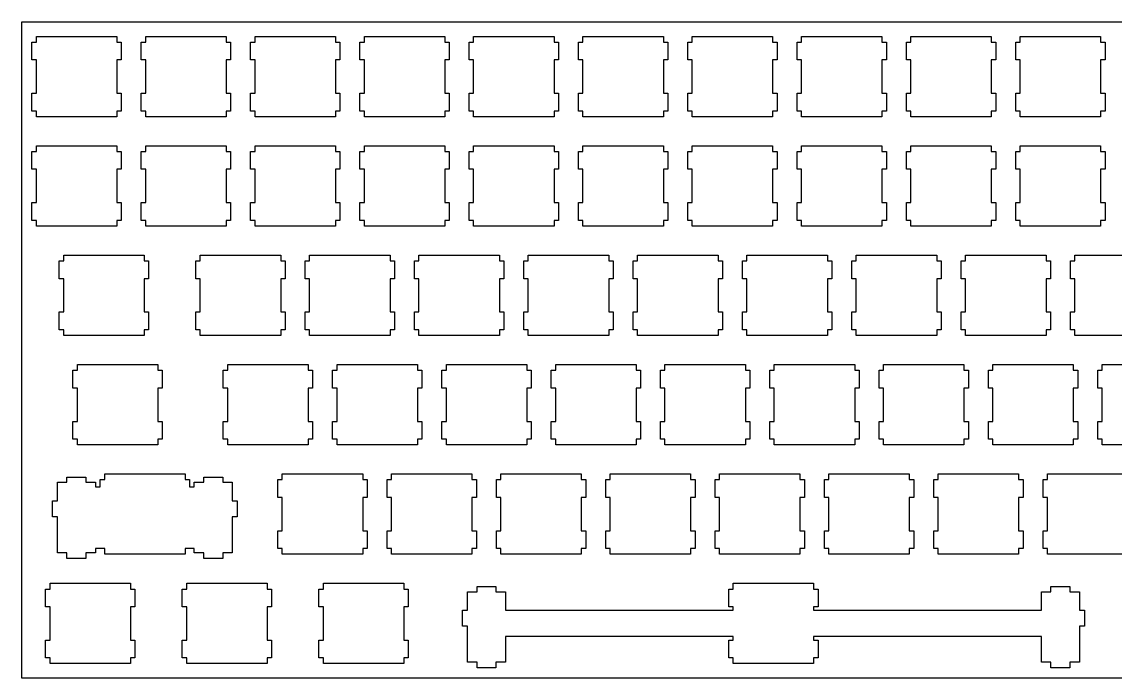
# Model space of a CAD drawing. Extents: x -658 to 1358, y -381 to 599.
# Drawn here: x 517 to 707.5, y 217.2 to 331.5 of the extents above; entities that cross this region are included whole.
import ezdxf

# ---------------------------------------------------------------- set-up
doc = ezdxf.new("R2010")
doc.units = 0
doc.header["$MEASUREMENT"] = 0

msp = doc.modelspace()

# ---------------------------------------------------------------- linework, layer by layer
at = {"color": 0}
for p, q in [((517.05, 331.46), (864.71, 331.46)), ((517.05, 217.16), (517.05, 331.46)), ((518.77, 324.83), (518.77, 327.93)), ((518.77, 327.93), (519.57, 327.93)), ((519.57, 327.93), (519.57, 328.93)), ((519.57, 328.93), (533.57, 328.93)), ((533.57, 328.93), (533.57, 327.93)), ((533.57, 327.93), (534.37, 327.93)), ((534.37, 327.93), (534.37, 324.83)), ((537.82, 324.83), (537.82, 327.93)), ((537.82, 327.93), (538.62, 327.93)), ((538.62, 327.93), (538.62, 328.93)), ((538.62, 328.93), (552.62, 328.93)), ((552.62, 328.93), (552.62, 327.93)), ((552.62, 327.93), (553.42, 327.93)), ((553.42, 327.93), (553.42, 324.83)), ((556.87, 324.83), (556.87, 327.93)), ((556.87, 327.93), (557.67, 327.93)), ((557.67, 327.93), (557.67, 328.93)), ((557.67, 328.93), (571.67, 328.93)), ((571.67, 328.93), (571.67, 327.93)), ((571.67, 327.93), (572.47, 327.93)), ((572.47, 327.93), (572.47, 324.83)), ((575.92, 324.83), (575.92, 327.93)), ((575.92, 327.93), (576.72, 327.93)), ((576.72, 327.93), (576.72, 328.93)), ((576.72, 328.93), (590.72, 328.93)), ((590.72, 328.93), (590.72, 327.93)), ((590.72, 327.93), (591.52, 327.93)), ((591.52, 327.93), (591.52, 324.83)), ((594.97, 324.83), (594.97, 327.93)), ((594.97, 327.93), (595.77, 327.93)), ((595.77, 327.93), (595.77, 328.93)), ((595.77, 328.93), (609.77, 328.93)), ((609.77, 328.93), (609.77, 327.93)), ((609.77, 327.93), (610.57, 327.93)), ((610.57, 327.93), (610.57, 324.83)), ((614.02, 324.83), (614.02, 327.93)), ((614.02, 327.93), (614.82, 327.93)), ((614.82, 327.93), (614.82, 328.93)), ((614.82, 328.93), (628.82, 328.93)), ((628.82, 328.93), (628.82, 327.93)), ((628.82, 327.93), (629.62, 327.93)), ((629.62, 327.93), (629.62, 324.83)), ((633.07, 324.83), (633.07, 327.93)), ((633.07, 327.93), (633.87, 327.93)), ((633.87, 327.93), (633.87, 328.93)), ((633.87, 328.93), (647.87, 328.93)), ((647.87, 328.93), (647.87, 327.93)), ((647.87, 327.93), (648.67, 327.93)), ((648.67, 327.93), (648.67, 324.83)), ((652.12, 324.83), (652.12, 327.93)), ((652.12, 327.93), (652.92, 327.93)), ((652.92, 327.93), (652.92, 328.93)), ((652.92, 328.93), (666.92, 328.93)), ((666.92, 328.93), (666.92, 327.93)), ((666.92, 327.93), (667.72, 327.93)), ((667.72, 327.93), (667.72, 324.83)), ((671.17, 324.83), (671.17, 327.93)), ((671.17, 327.93), (671.97, 327.93)), ((671.97, 327.93), (671.97, 328.93)), ((671.97, 328.93), (685.97, 328.93)), ((685.97, 328.93), (685.97, 327.93)), ((685.97, 327.93), (686.77, 327.93)), ((686.77, 327.93), (686.77, 324.83)), ((690.22, 324.83), (690.22, 327.93)), ((690.22, 327.93), (691.02, 327.93)), ((691.02, 327.93), (691.02, 328.93)), ((691.02, 328.93), (705.02, 328.93)), ((705.02, 328.93), (705.02, 327.93)), ((705.02, 327.93), (705.82, 327.93)), ((705.82, 327.93), (705.82, 324.83)), ((519.57, 324.83), (518.77, 324.83)), ((519.57, 319.03), (519.57, 324.83)), ((534.37, 324.83), (533.57, 324.83)), ((533.57, 324.83), (533.57, 319.03)), ((538.62, 324.83), (537.82, 324.83)), ((538.62, 319.03), (538.62, 324.83)), ((553.42, 324.83), (552.62, 324.83)), ((552.62, 324.83), (552.62, 319.03)), ((557.67, 324.83), (556.87, 324.83)), ((557.67, 319.03), (557.67, 324.83)), ((572.47, 324.83), (571.67, 324.83)), ((571.67, 324.83), (571.67, 319.03)), ((576.72, 324.83), (575.92, 324.83)), ((576.72, 319.03), (576.72, 324.83)), ((591.52, 324.83), (590.72, 324.83)), ((590.72, 324.83), (590.72, 319.03)), ((595.77, 324.83), (594.97, 324.83)), ((595.77, 319.03), (595.77, 324.83)), ((610.57, 324.83), (609.77, 324.83)), ((609.77, 324.83), (609.77, 319.03)), ((614.82, 324.83), (614.02, 324.83)), ((614.82, 319.03), (614.82, 324.83)), ((629.62, 324.83), (628.82, 324.83)), ((628.82, 324.83), (628.82, 319.03)), ((633.87, 324.83), (633.07, 324.83)), ((633.87, 319.03), (633.87, 324.83)), ((648.67, 324.83), (647.87, 324.83)), ((647.87, 324.83), (647.87, 319.03)), ((652.92, 324.83), (652.12, 324.83)), ((652.92, 319.03), (652.92, 324.83)), ((667.72, 324.83), (666.92, 324.83)), ((666.92, 324.83), (666.92, 319.03)), ((671.97, 324.83), (671.17, 324.83)), ((671.97, 319.03), (671.97, 324.83)), ((686.77, 324.83), (685.97, 324.83)), ((685.97, 324.83), (685.97, 319.03)), ((691.02, 324.83), (690.22, 324.83)), ((691.02, 319.03), (691.02, 324.83)), ((705.82, 324.83), (705.02, 324.83)), ((705.02, 324.83), (705.02, 319.03)), ((518.77, 315.93), (518.77, 319.03)), ((518.77, 319.03), (519.57, 319.03)), ((533.57, 319.03), (534.37, 319.03)), ((534.37, 319.03), (534.37, 315.93)), ((537.82, 315.93), (537.82, 319.03)), ((537.82, 319.03), (538.62, 319.03)), ((552.62, 319.03), (553.42, 319.03)), ((553.42, 319.03), (553.42, 315.93)), ((556.87, 315.93), (556.87, 319.03)), ((556.87, 319.03), (557.67, 319.03)), ((571.67, 319.03), (572.47, 319.03)), ((572.47, 319.03), (572.47, 315.93)), ((575.92, 315.93), (575.92, 319.03)), ((575.92, 319.03), (576.72, 319.03)), ((590.72, 319.03), (591.52, 319.03)), ((591.52, 319.03), (591.52, 315.93)), ((594.97, 315.93), (594.97, 319.03)), ((594.97, 319.03), (595.77, 319.03)), ((609.77, 319.03), (610.57, 319.03)), ((610.57, 319.03), (610.57, 315.93)), ((614.02, 315.93), (614.02, 319.03)), ((614.02, 319.03), (614.82, 319.03)), ((628.82, 319.03), (629.62, 319.03)), ((629.62, 319.03), (629.62, 315.93)), ((633.07, 315.93), (633.07, 319.03)), ((633.07, 319.03), (633.87, 319.03)), ((647.87, 319.03), (648.67, 319.03)), ((648.67, 319.03), (648.67, 315.93)), ((652.12, 315.93), (652.12, 319.03)), ((652.12, 319.03), (652.92, 319.03)), ((666.92, 319.03), (667.72, 319.03)), ((667.72, 319.03), (667.72, 315.93)), ((671.17, 315.93), (671.17, 319.03)), ((671.17, 319.03), (671.97, 319.03)), ((685.97, 319.03), (686.77, 319.03)), ((686.77, 319.03), (686.77, 315.93)), ((690.22, 315.93), (690.22, 319.03)), ((690.22, 319.03), (691.02, 319.03)), ((705.02, 319.03), (705.82, 319.03)), ((705.82, 319.03), (705.82, 315.93)), ((519.57, 315.93), (518.77, 315.93)), ((519.57, 314.93), (519.57, 315.93)), ((533.57, 314.93), (519.57, 314.93)), ((533.57, 315.93), (533.57, 314.93)), ((534.37, 315.93), (533.57, 315.93)), ((538.62, 315.93), (537.82, 315.93)), ((538.62, 314.93), (538.62, 315.93)), ((552.62, 314.93), (538.62, 314.93)), ((552.62, 315.93), (552.62, 314.93)), ((553.42, 315.93), (552.62, 315.93)), ((557.67, 315.93), (556.87, 315.93)), ((557.67, 314.93), (557.67, 315.93)), ((571.67, 314.93), (557.67, 314.93)), ((571.67, 315.93), (571.67, 314.93)), ((572.47, 315.93), (571.67, 315.93)), ((576.72, 315.93), (575.92, 315.93)), ((576.72, 314.93), (576.72, 315.93)), ((590.72, 314.93), (576.72, 314.93)), ((590.72, 315.93), (590.72, 314.93)), ((591.52, 315.93), (590.72, 315.93)), ((595.77, 315.93), (594.97, 315.93)), ((595.77, 314.93), (595.77, 315.93)), ((609.77, 314.93), (595.77, 314.93)), ((609.77, 315.93), (609.77, 314.93)), ((610.57, 315.93), (609.77, 315.93)), ((614.82, 315.93), (614.02, 315.93)), ((614.82, 314.93), (614.82, 315.93)), ((628.82, 314.93), (614.82, 314.93)), ((628.82, 315.93), (628.82, 314.93)), ((629.62, 315.93), (628.82, 315.93)), ((633.87, 315.93), (633.07, 315.93)), ((633.87, 314.93), (633.87, 315.93)), ((647.87, 314.93), (633.87, 314.93)), ((647.87, 315.93), (647.87, 314.93)), ((648.67, 315.93), (647.87, 315.93)), ((652.92, 315.93), (652.12, 315.93)), ((652.92, 314.93), (652.92, 315.93)), ((666.92, 314.93), (652.92, 314.93)), ((666.92, 315.93), (666.92, 314.93)), ((667.72, 315.93), (666.92, 315.93)), ((671.97, 315.93), (671.17, 315.93)), ((671.97, 314.93), (671.97, 315.93)), ((685.97, 314.93), (671.97, 314.93)), ((685.97, 315.93), (685.97, 314.93)), ((686.77, 315.93), (685.97, 315.93)), ((691.02, 315.93), (690.22, 315.93)), ((691.02, 314.93), (691.02, 315.93)), ((705.02, 314.93), (691.02, 314.93)), ((705.02, 315.93), (705.02, 314.93)), ((705.82, 315.93), (705.02, 315.93)), ((518.77, 305.78), (518.77, 308.88)), ((518.77, 308.88), (519.57, 308.88)), ((519.57, 308.88), (519.57, 309.88)), ((519.57, 309.88), (533.57, 309.88)), ((533.57, 309.88), (533.57, 308.88)), ((533.57, 308.88), (534.37, 308.88)), ((534.37, 308.88), (534.37, 305.78)), ((537.82, 305.78), (537.82, 308.88)), ((537.82, 308.88), (538.62, 308.88)), ((538.62, 308.88), (538.62, 309.88)), ((538.62, 309.88), (552.62, 309.88)), ((552.62, 309.88), (552.62, 308.88)), ((552.62, 308.88), (553.42, 308.88)), ((553.42, 308.88), (553.42, 305.78)), ((556.87, 305.78), (556.87, 308.88)), ((556.87, 308.88), (557.67, 308.88)), ((557.67, 308.88), (557.67, 309.88)), ((557.67, 309.88), (571.67, 309.88)), ((571.67, 309.88), (571.67, 308.88)), ((571.67, 308.88), (572.47, 308.88)), ((572.47, 308.88), (572.47, 305.78)), ((575.92, 305.78), (575.92, 308.88)), ((575.92, 308.88), (576.72, 308.88)), ((576.72, 308.88), (576.72, 309.88)), ((576.72, 309.88), (590.72, 309.88)), ((590.72, 309.88), (590.72, 308.88)), ((590.72, 308.88), (591.52, 308.88)), ((591.52, 308.88), (591.52, 305.78)), ((594.97, 305.78), (594.97, 308.88)), ((594.97, 308.88), (595.77, 308.88)), ((595.77, 308.88), (595.77, 309.88)), ((595.77, 309.88), (609.77, 309.88)), ((609.77, 309.88), (609.77, 308.88)), ((609.77, 308.88), (610.57, 308.88)), ((610.57, 308.88), (610.57, 305.78)), ((614.02, 305.78), (614.02, 308.88)), ((614.02, 308.88), (614.82, 308.88)), ((614.82, 308.88), (614.82, 309.88)), ((614.82, 309.88), (628.82, 309.88)), ((628.82, 309.88), (628.82, 308.88)), ((628.82, 308.88), (629.62, 308.88)), ((629.62, 308.88), (629.62, 305.78)), ((633.07, 305.78), (633.07, 308.88)), ((633.07, 308.88), (633.87, 308.88)), ((633.87, 308.88), (633.87, 309.88)), ((633.87, 309.88), (647.87, 309.88)), ((647.87, 309.88), (647.87, 308.88)), ((647.87, 308.88), (648.67, 308.88)), ((648.67, 308.88), (648.67, 305.78)), ((652.12, 305.78), (652.12, 308.88)), ((652.12, 308.88), (652.92, 308.88)), ((652.92, 308.88), (652.92, 309.88)), ((652.92, 309.88), (666.92, 309.88)), ((666.92, 309.88), (666.92, 308.88)), ((666.92, 308.88), (667.72, 308.88)), ((667.72, 308.88), (667.72, 305.78)), ((671.17, 305.78), (671.17, 308.88)), ((671.17, 308.88), (671.97, 308.88)), ((671.97, 308.88), (671.97, 309.88)), ((671.97, 309.88), (685.97, 309.88)), ((685.97, 309.88), (685.97, 308.88)), ((685.97, 308.88), (686.77, 308.88)), ((686.77, 308.88), (686.77, 305.78)), ((690.22, 305.78), (690.22, 308.88)), ((690.22, 308.88), (691.02, 308.88)), ((691.02, 308.88), (691.02, 309.88)), ((691.02, 309.88), (705.02, 309.88)), ((705.02, 309.88), (705.02, 308.88)), ((705.02, 308.88), (705.82, 308.88)), ((705.82, 308.88), (705.82, 305.78)), ((519.57, 305.78), (518.77, 305.78)), ((519.57, 299.98), (519.57, 305.78)), ((534.37, 305.78), (533.57, 305.78)), ((533.57, 305.78), (533.57, 299.98)), ((538.62, 305.78), (537.82, 305.78)), ((538.62, 299.98), (538.62, 305.78)), ((553.42, 305.78), (552.62, 305.78)), ((552.62, 305.78), (552.62, 299.98)), ((557.67, 305.78), (556.87, 305.78)), ((557.67, 299.98), (557.67, 305.78)), ((572.47, 305.78), (571.67, 305.78)), ((571.67, 305.78), (571.67, 299.98)), ((576.72, 305.78), (575.92, 305.78)), ((576.72, 299.98), (576.72, 305.78)), ((591.52, 305.78), (590.72, 305.78)), ((590.72, 305.78), (590.72, 299.98)), ((595.77, 305.78), (594.97, 305.78)), ((595.77, 299.98), (595.77, 305.78)), ((610.57, 305.78), (609.77, 305.78)), ((609.77, 305.78), (609.77, 299.98)), ((614.82, 305.78), (614.02, 305.78)), ((614.82, 299.98), (614.82, 305.78)), ((629.62, 305.78), (628.82, 305.78)), ((628.82, 305.78), (628.82, 299.98)), ((633.87, 305.78), (633.07, 305.78)), ((633.87, 299.98), (633.87, 305.78)), ((648.67, 305.78), (647.87, 305.78)), ((647.87, 305.78), (647.87, 299.98)), ((652.92, 305.78), (652.12, 305.78)), ((652.92, 299.98), (652.92, 305.78)), ((667.72, 305.78), (666.92, 305.78)), ((666.92, 305.78), (666.92, 299.98)), ((671.97, 305.78), (671.17, 305.78)), ((671.97, 299.98), (671.97, 305.78)), ((686.77, 305.78), (685.97, 305.78)), ((685.97, 305.78), (685.97, 299.98)), ((691.02, 305.78), (690.22, 305.78)), ((691.02, 299.98), (691.02, 305.78)), ((705.82, 305.78), (705.02, 305.78)), ((705.02, 305.78), (705.02, 299.98)), ((518.77, 296.88), (518.77, 299.98)), ((518.77, 299.98), (519.57, 299.98)), ((533.57, 299.98), (534.37, 299.98)), ((534.37, 299.98), (534.37, 296.88)), ((537.82, 296.88), (537.82, 299.98)), ((537.82, 299.98), (538.62, 299.98)), ((552.62, 299.98), (553.42, 299.98)), ((553.42, 299.98), (553.42, 296.88)), ((556.87, 296.88), (556.87, 299.98)), ((556.87, 299.98), (557.67, 299.98)), ((571.67, 299.98), (572.47, 299.98)), ((572.47, 299.98), (572.47, 296.88)), ((575.92, 296.88), (575.92, 299.98)), ((575.92, 299.98), (576.72, 299.98)), ((590.72, 299.98), (591.52, 299.98)), ((591.52, 299.98), (591.52, 296.88)), ((594.97, 296.88), (594.97, 299.98)), ((594.97, 299.98), (595.77, 299.98)), ((609.77, 299.98), (610.57, 299.98)), ((610.57, 299.98), (610.57, 296.88)), ((614.02, 296.88), (614.02, 299.98)), ((614.02, 299.98), (614.82, 299.98)), ((628.82, 299.98), (629.62, 299.98)), ((629.62, 299.98), (629.62, 296.88)), ((633.07, 296.88), (633.07, 299.98)), ((633.07, 299.98), (633.87, 299.98)), ((647.87, 299.98), (648.67, 299.98)), ((648.67, 299.98), (648.67, 296.88)), ((652.12, 296.88), (652.12, 299.98)), ((652.12, 299.98), (652.92, 299.98)), ((666.92, 299.98), (667.72, 299.98)), ((667.72, 299.98), (667.72, 296.88)), ((671.17, 296.88), (671.17, 299.98)), ((671.17, 299.98), (671.97, 299.98)), ((685.97, 299.98), (686.77, 299.98)), ((686.77, 299.98), (686.77, 296.88)), ((690.22, 296.88), (690.22, 299.98)), ((690.22, 299.98), (691.02, 299.98)), ((705.02, 299.98), (705.82, 299.98)), ((705.82, 299.98), (705.82, 296.88)), ((519.57, 296.88), (518.77, 296.88)), ((519.57, 295.88), (519.57, 296.88)), ((533.57, 295.88), (519.57, 295.88)), ((533.57, 296.88), (533.57, 295.88)), ((534.37, 296.88), (533.57, 296.88)), ((538.62, 296.88), (537.82, 296.88)), ((538.62, 295.88), (538.62, 296.88)), ((552.62, 295.88), (538.62, 295.88)), ((552.62, 296.88), (552.62, 295.88)), ((553.42, 296.88), (552.62, 296.88)), ((557.67, 296.88), (556.87, 296.88)), ((557.67, 295.88), (557.67, 296.88)), ((571.67, 295.88), (557.67, 295.88)), ((571.67, 296.88), (571.67, 295.88)), ((572.47, 296.88), (571.67, 296.88)), ((576.72, 296.88), (575.92, 296.88)), ((576.72, 295.88), (576.72, 296.88)), ((590.72, 295.88), (576.72, 295.88)), ((590.72, 296.88), (590.72, 295.88)), ((591.52, 296.88), (590.72, 296.88)), ((595.77, 296.88), (594.97, 296.88)), ((595.77, 295.88), (595.77, 296.88)), ((609.77, 295.88), (595.77, 295.88)), ((609.77, 296.88), (609.77, 295.88)), ((610.57, 296.88), (609.77, 296.88)), ((614.82, 296.88), (614.02, 296.88)), ((614.82, 295.88), (614.82, 296.88)), ((628.82, 295.88), (614.82, 295.88)), ((628.82, 296.88), (628.82, 295.88)), ((629.62, 296.88), (628.82, 296.88)), ((633.87, 296.88), (633.07, 296.88)), ((633.87, 295.88), (633.87, 296.88)), ((647.87, 295.88), (633.87, 295.88)), ((647.87, 296.88), (647.87, 295.88)), ((648.67, 296.88), (647.87, 296.88)), ((652.92, 296.88), (652.12, 296.88)), ((652.92, 295.88), (652.92, 296.88)), ((666.92, 295.88), (652.92, 295.88)), ((666.92, 296.88), (666.92, 295.88)), ((667.72, 296.88), (666.92, 296.88)), ((671.97, 296.88), (671.17, 296.88)), ((671.97, 295.88), (671.97, 296.88)), ((685.97, 295.88), (671.97, 295.88)), ((685.97, 296.88), (685.97, 295.88)), ((686.77, 296.88), (685.97, 296.88)), ((691.02, 296.88), (690.22, 296.88)), ((691.02, 295.88), (691.02, 296.88)), ((705.02, 295.88), (691.02, 295.88)), ((705.02, 296.88), (705.02, 295.88)), ((705.82, 296.88), (705.02, 296.88)), ((523.53, 286.73), (523.53, 289.83)), ((523.53, 289.83), (524.33, 289.83)), ((524.33, 289.83), (524.33, 290.83)), ((524.33, 290.83), (538.33, 290.83)), ((538.33, 290.83), (538.33, 289.83)), ((538.33, 289.83), (539.13, 289.83)), ((539.13, 289.83), (539.13, 286.73)), ((547.35, 286.73), (547.35, 289.83)), ((547.35, 289.83), (548.14, 289.83)), ((548.14, 289.83), (548.14, 290.83)), ((548.14, 290.83), (562.15, 290.83)), ((562.15, 290.83), (562.15, 289.83)), ((562.15, 289.83), (562.95, 289.83)), ((562.95, 289.83), (562.95, 286.73)), ((566.4, 286.73), (566.4, 289.83)), ((566.4, 289.83), (567.19, 289.83)), ((567.19, 289.83), (567.19, 290.83)), ((567.19, 290.83), (581.2, 290.83)), ((581.2, 290.83), (581.2, 289.83)), ((581.2, 289.83), (582, 289.83)), ((582, 289.83), (582, 286.73)), ((585.45, 286.73), (585.45, 289.83)), ((585.45, 289.83), (586.24, 289.83)), ((586.24, 289.83), (586.24, 290.83)), ((586.24, 290.83), (600.25, 290.83)), ((600.25, 290.83), (600.25, 289.83)), ((600.25, 289.83), (601.05, 289.83)), ((601.05, 289.83), (601.05, 286.73)), ((604.5, 286.73), (604.5, 289.83)), ((604.5, 289.83), (605.29, 289.83)), ((605.29, 289.83), (605.29, 290.83)), ((605.29, 290.83), (619.3, 290.83)), ((619.3, 290.83), (619.3, 289.83)), ((619.3, 289.83), (620.09, 289.83)), ((620.09, 289.83), (620.09, 286.73)), ((623.55, 286.73), (623.55, 289.83)), ((623.55, 289.83), (624.34, 289.83)), ((624.34, 289.83), (624.34, 290.83)), ((624.34, 290.83), (638.35, 290.83)), ((638.35, 290.83), (638.35, 289.83)), ((638.35, 289.83), (639.14, 289.83)), ((639.14, 289.83), (639.14, 286.73)), ((642.6, 286.73), (642.6, 289.83)), ((642.6, 289.83), (643.39, 289.83)), ((643.39, 289.83), (643.39, 290.83)), ((643.39, 290.83), (657.4, 290.83)), ((657.4, 290.83), (657.4, 289.83)), ((657.4, 289.83), (658.19, 289.83)), ((658.19, 289.83), (658.19, 286.73)), ((661.65, 286.73), (661.65, 289.83)), ((661.65, 289.83), (662.44, 289.83)), ((662.44, 289.83), (662.44, 290.83)), ((662.44, 290.83), (676.45, 290.83)), ((676.45, 290.83), (676.45, 289.83)), ((676.45, 289.83), (677.24, 289.83)), ((677.24, 289.83), (677.24, 286.73)), ((680.7, 286.73), (680.7, 289.83)), ((680.7, 289.83), (681.49, 289.83)), ((681.49, 289.83), (681.49, 290.83)), ((681.49, 290.83), (695.5, 290.83)), ((695.5, 290.83), (695.5, 289.83)), ((695.5, 289.83), (696.29, 289.83)), ((696.29, 289.83), (696.29, 286.73)), ((699.75, 286.73), (699.75, 289.83)), ((699.75, 289.83), (700.54, 289.83)), ((700.54, 289.83), (700.54, 290.83)), ((700.54, 290.83), (714.55, 290.83)), ((524.33, 286.73), (523.53, 286.73)), ((524.33, 280.93), (524.33, 286.73)), ((539.13, 286.73), (538.33, 286.73)), ((538.33, 286.73), (538.33, 280.93)), ((548.14, 286.73), (547.35, 286.73)), ((548.14, 280.93), (548.14, 286.73)), ((562.95, 286.73), (562.15, 286.73)), ((562.15, 286.73), (562.15, 280.93)), ((567.19, 286.73), (566.4, 286.73)), ((567.19, 280.93), (567.19, 286.73)), ((582, 286.73), (581.2, 286.73)), ((581.2, 286.73), (581.2, 280.93)), ((586.24, 286.73), (585.45, 286.73)), ((586.24, 280.93), (586.24, 286.73)), ((601.05, 286.73), (600.25, 286.73)), ((600.25, 286.73), (600.25, 280.93)), ((605.29, 286.73), (604.5, 286.73)), ((605.29, 280.93), (605.29, 286.73)), ((620.09, 286.73), (619.3, 286.73)), ((619.3, 286.73), (619.3, 280.93)), ((624.34, 286.73), (623.55, 286.73)), ((624.34, 280.93), (624.34, 286.73)), ((639.14, 286.73), (638.35, 286.73)), ((638.35, 286.73), (638.35, 280.93)), ((643.39, 286.73), (642.6, 286.73)), ((643.39, 280.93), (643.39, 286.73)), ((658.19, 286.73), (657.4, 286.73)), ((657.4, 286.73), (657.4, 280.93)), ((662.44, 286.73), (661.65, 286.73)), ((662.44, 280.93), (662.44, 286.73)), ((677.24, 286.73), (676.45, 286.73)), ((676.45, 286.73), (676.45, 280.93)), ((681.49, 286.73), (680.7, 286.73)), ((681.49, 280.93), (681.49, 286.73)), ((696.29, 286.73), (695.5, 286.73)), ((695.5, 286.73), (695.5, 280.93)), ((700.54, 286.73), (699.75, 286.73)), ((700.54, 280.93), (700.54, 286.73)), ((523.53, 277.83), (523.53, 280.93)), ((523.53, 280.93), (524.33, 280.93)), ((538.33, 280.93), (539.13, 280.93)), ((539.13, 280.93), (539.13, 277.83)), ((547.35, 277.83), (547.35, 280.93)), ((547.35, 280.93), (548.14, 280.93)), ((562.15, 280.93), (562.95, 280.93)), ((562.95, 280.93), (562.95, 277.83)), ((566.4, 277.83), (566.4, 280.93)), ((566.4, 280.93), (567.19, 280.93)), ((581.2, 280.93), (582, 280.93)), ((582, 280.93), (582, 277.83)), ((585.45, 277.83), (585.45, 280.93)), ((585.45, 280.93), (586.24, 280.93)), ((600.25, 280.93), (601.05, 280.93)), ((601.05, 280.93), (601.05, 277.83)), ((604.5, 277.83), (604.5, 280.93)), ((604.5, 280.93), (605.29, 280.93)), ((619.3, 280.93), (620.09, 280.93)), ((620.09, 280.93), (620.09, 277.83)), ((623.55, 277.83), (623.55, 280.93)), ((623.55, 280.93), (624.34, 280.93)), ((638.35, 280.93), (639.14, 280.93)), ((639.14, 280.93), (639.14, 277.83)), ((642.6, 277.83), (642.6, 280.93)), ((642.6, 280.93), (643.39, 280.93)), ((657.4, 280.93), (658.19, 280.93)), ((658.19, 280.93), (658.19, 277.83)), ((661.65, 277.83), (661.65, 280.93)), ((661.65, 280.93), (662.44, 280.93)), ((676.45, 280.93), (677.24, 280.93)), ((677.24, 280.93), (677.24, 277.83)), ((680.7, 277.83), (680.7, 280.93)), ((680.7, 280.93), (681.49, 280.93)), ((695.5, 280.93), (696.29, 280.93)), ((696.29, 280.93), (696.29, 277.83)), ((699.75, 277.83), (699.75, 280.93)), ((699.75, 280.93), (700.54, 280.93)), ((524.33, 277.83), (523.53, 277.83)), ((524.33, 276.83), (524.33, 277.83)), ((538.33, 276.83), (524.33, 276.83)), ((538.33, 277.83), (538.33, 276.83)), ((539.13, 277.83), (538.33, 277.83)), ((548.14, 277.83), (547.35, 277.83)), ((548.14, 276.83), (548.14, 277.83)), ((562.15, 276.83), (548.14, 276.83)), ((562.15, 277.83), (562.15, 276.83)), ((562.95, 277.83), (562.15, 277.83)), ((567.19, 277.83), (566.4, 277.83)), ((567.19, 276.83), (567.19, 277.83)), ((581.2, 276.83), (567.19, 276.83)), ((581.2, 277.83), (581.2, 276.83)), ((582, 277.83), (581.2, 277.83)), ((586.24, 277.83), (585.45, 277.83)), ((586.24, 276.83), (586.24, 277.83)), ((600.25, 276.83), (586.24, 276.83)), ((600.25, 277.83), (600.25, 276.83)), ((601.05, 277.83), (600.25, 277.83)), ((605.29, 277.83), (604.5, 277.83)), ((605.29, 276.83), (605.29, 277.83)), ((619.3, 276.83), (605.29, 276.83)), ((619.3, 277.83), (619.3, 276.83)), ((620.09, 277.83), (619.3, 277.83)), ((624.34, 277.83), (623.55, 277.83)), ((624.34, 276.83), (624.34, 277.83)), ((638.35, 276.83), (624.34, 276.83)), ((638.35, 277.83), (638.35, 276.83)), ((639.14, 277.83), (638.35, 277.83)), ((643.39, 277.83), (642.6, 277.83)), ((643.39, 276.83), (643.39, 277.83)), ((657.4, 276.83), (643.39, 276.83)), ((657.4, 277.83), (657.4, 276.83)), ((658.19, 277.83), (657.4, 277.83)), ((662.44, 277.83), (661.65, 277.83)), ((662.44, 276.83), (662.44, 277.83)), ((676.45, 276.83), (662.44, 276.83)), ((676.45, 277.83), (676.45, 276.83)), ((677.24, 277.83), (676.45, 277.83)), ((681.49, 277.83), (680.7, 277.83)), ((681.49, 276.83), (681.49, 277.83)), ((695.5, 276.83), (681.49, 276.83)), ((695.5, 277.83), (695.5, 276.83)), ((696.29, 277.83), (695.5, 277.83)), ((700.54, 277.83), (699.75, 277.83)), ((700.54, 276.83), (700.54, 277.83)), ((714.55, 276.83), (700.54, 276.83)), ((525.91, 267.68), (525.91, 270.78)), ((525.91, 270.78), (526.72, 270.78)), ((526.72, 270.78), (526.72, 271.78)), ((526.72, 271.78), (540.71, 271.78)), ((540.71, 271.78), (540.71, 270.78)), ((540.71, 270.78), (541.51, 270.78)), ((541.51, 270.78), (541.51, 267.68)), ((552.11, 267.68), (552.11, 270.78)), ((552.11, 270.78), (552.91, 270.78)), ((552.91, 270.78), (552.91, 271.78)), ((552.91, 271.78), (566.91, 271.78)), ((566.91, 271.78), (566.91, 270.78)), ((566.91, 270.78), (567.71, 270.78)), ((567.71, 270.78), (567.71, 267.68)), ((571.16, 267.68), (571.16, 270.78)), ((571.16, 270.78), (571.96, 270.78)), ((571.96, 270.78), (571.96, 271.78)), ((571.96, 271.78), (585.96, 271.78)), ((585.96, 271.78), (585.96, 270.78)), ((585.96, 270.78), (586.76, 270.78)), ((586.76, 270.78), (586.76, 267.68)), ((590.21, 267.68), (590.21, 270.78)), ((590.21, 270.78), (591.01, 270.78)), ((591.01, 270.78), (591.01, 271.78)), ((591.01, 271.78), (605.01, 271.78)), ((605.01, 271.78), (605.01, 270.78)), ((605.01, 270.78), (605.81, 270.78)), ((605.81, 270.78), (605.81, 267.68)), ((609.26, 267.68), (609.26, 270.78)), ((609.26, 270.78), (610.06, 270.78)), ((610.06, 270.78), (610.06, 271.78)), ((610.06, 271.78), (624.06, 271.78)), ((624.06, 271.78), (624.06, 270.78)), ((624.06, 270.78), (624.86, 270.78)), ((624.86, 270.78), (624.86, 267.68)), ((628.31, 267.68), (628.31, 270.78)), ((628.31, 270.78), (629.11, 270.78)), ((629.11, 270.78), (629.11, 271.78)), ((629.11, 271.78), (643.11, 271.78)), ((643.11, 271.78), (643.11, 270.78)), ((643.11, 270.78), (643.91, 270.78)), ((643.91, 270.78), (643.91, 267.68)), ((647.36, 267.68), (647.36, 270.78)), ((647.36, 270.78), (648.16, 270.78)), ((648.16, 270.78), (648.16, 271.78)), ((648.16, 271.78), (662.16, 271.78)), ((662.16, 271.78), (662.16, 270.78)), ((662.16, 270.78), (662.96, 270.78)), ((662.96, 270.78), (662.96, 267.68)), ((666.41, 267.68), (666.41, 270.78)), ((666.41, 270.78), (667.21, 270.78)), ((667.21, 270.78), (667.21, 271.78)), ((667.21, 271.78), (681.21, 271.78)), ((681.21, 271.78), (681.21, 270.78)), ((681.21, 270.78), (682.01, 270.78)), ((682.01, 270.78), (682.01, 267.68)), ((685.46, 267.68), (685.46, 270.78)), ((685.46, 270.78), (686.26, 270.78)), ((686.26, 270.78), (686.26, 271.78)), ((686.26, 271.78), (700.26, 271.78)), ((700.26, 271.78), (700.26, 270.78)), ((700.26, 270.78), (701.06, 270.78)), ((701.06, 270.78), (701.06, 267.68)), ((704.51, 267.68), (704.51, 270.78)), ((704.51, 270.78), (705.31, 270.78)), ((705.31, 270.78), (705.31, 271.78)), ((705.31, 271.78), (719.31, 271.78)), ((526.72, 267.68), (525.91, 267.68)), ((526.72, 261.88), (526.72, 267.68)), ((541.51, 267.68), (540.71, 267.68)), ((540.71, 267.68), (540.71, 261.88)), ((552.91, 267.68), (552.11, 267.68)), ((552.91, 261.88), (552.91, 267.68)), ((567.71, 267.68), (566.91, 267.68)), ((566.91, 267.68), (566.91, 261.88)), ((571.96, 267.68), (571.16, 267.68)), ((571.96, 261.88), (571.96, 267.68)), ((586.76, 267.68), (585.96, 267.68)), ((585.96, 267.68), (585.96, 261.88)), ((591.01, 267.68), (590.21, 267.68)), ((591.01, 261.88), (591.01, 267.68)), ((605.81, 267.68), (605.01, 267.68)), ((605.01, 267.68), (605.01, 261.88)), ((610.06, 267.68), (609.26, 267.68)), ((610.06, 261.88), (610.06, 267.68)), ((624.86, 267.68), (624.06, 267.68)), ((624.06, 267.68), (624.06, 261.88)), ((629.11, 267.68), (628.31, 267.68)), ((629.11, 261.88), (629.11, 267.68)), ((643.91, 267.68), (643.11, 267.68)), ((643.11, 267.68), (643.11, 261.88)), ((648.16, 267.68), (647.36, 267.68)), ((648.16, 261.88), (648.16, 267.68)), ((662.96, 267.68), (662.16, 267.68)), ((662.16, 267.68), (662.16, 261.88)), ((667.21, 267.68), (666.41, 267.68)), ((667.21, 261.88), (667.21, 267.68)), ((682.01, 267.68), (681.21, 267.68)), ((681.21, 267.68), (681.21, 261.88)), ((686.26, 267.68), (685.46, 267.68)), ((686.26, 261.88), (686.26, 267.68)), ((701.06, 267.68), (700.26, 267.68)), ((700.26, 267.68), (700.26, 261.88)), ((705.31, 267.68), (704.51, 267.68)), ((705.31, 261.88), (705.31, 267.68)), ((525.91, 258.78), (525.91, 261.88)), ((525.91, 261.88), (526.72, 261.88)), ((540.71, 261.88), (541.51, 261.88)), ((541.51, 261.88), (541.51, 258.78)), ((552.11, 258.78), (552.11, 261.88)), ((552.11, 261.88), (552.91, 261.88)), ((566.91, 261.88), (567.71, 261.88)), ((567.71, 261.88), (567.71, 258.78)), ((571.16, 258.78), (571.16, 261.88)), ((571.16, 261.88), (571.96, 261.88)), ((585.96, 261.88), (586.76, 261.88)), ((586.76, 261.88), (586.76, 258.78)), ((590.21, 258.78), (590.21, 261.88)), ((590.21, 261.88), (591.01, 261.88)), ((605.01, 261.88), (605.81, 261.88)), ((605.81, 261.88), (605.81, 258.78)), ((609.26, 258.78), (609.26, 261.88)), ((609.26, 261.88), (610.06, 261.88)), ((624.06, 261.88), (624.86, 261.88)), ((624.86, 261.88), (624.86, 258.78)), ((628.31, 258.78), (628.31, 261.88)), ((628.31, 261.88), (629.11, 261.88)), ((643.11, 261.88), (643.91, 261.88)), ((643.91, 261.88), (643.91, 258.78)), ((647.36, 258.78), (647.36, 261.88)), ((647.36, 261.88), (648.16, 261.88)), ((662.16, 261.88), (662.96, 261.88)), ((662.96, 261.88), (662.96, 258.78)), ((666.41, 258.78), (666.41, 261.88)), ((666.41, 261.88), (667.21, 261.88)), ((681.21, 261.88), (682.01, 261.88)), ((682.01, 261.88), (682.01, 258.78)), ((685.46, 258.78), (685.46, 261.88)), ((685.46, 261.88), (686.26, 261.88)), ((700.26, 261.88), (701.06, 261.88)), ((701.06, 261.88), (701.06, 258.78)), ((704.51, 258.78), (704.51, 261.88)), ((704.51, 261.88), (705.31, 261.88)), ((526.72, 258.78), (525.91, 258.78)), ((526.72, 257.78), (526.72, 258.78)), ((540.71, 257.78), (526.72, 257.78)), ((540.71, 258.78), (540.71, 257.78)), ((541.51, 258.78), (540.71, 258.78)), ((552.91, 258.78), (552.11, 258.78)), ((552.91, 257.78), (552.91, 258.78)), ((566.91, 257.78), (552.91, 257.78)), ((566.91, 258.78), (566.91, 257.78)), ((567.71, 258.78), (566.91, 258.78)), ((571.96, 258.78), (571.16, 258.78)), ((571.96, 257.78), (571.96, 258.78)), ((585.96, 257.78), (571.96, 257.78)), ((585.96, 258.78), (585.96, 257.78)), ((586.76, 258.78), (585.96, 258.78)), ((591.01, 258.78), (590.21, 258.78)), ((591.01, 257.78), (591.01, 258.78)), ((605.01, 257.78), (591.01, 257.78)), ((605.01, 258.78), (605.01, 257.78)), ((605.81, 258.78), (605.01, 258.78)), ((610.06, 258.78), (609.26, 258.78)), ((610.06, 257.78), (610.06, 258.78)), ((624.06, 257.78), (610.06, 257.78)), ((624.06, 258.78), (624.06, 257.78)), ((624.86, 258.78), (624.06, 258.78)), ((629.11, 258.78), (628.31, 258.78)), ((629.11, 257.78), (629.11, 258.78)), ((643.11, 257.78), (629.11, 257.78)), ((643.11, 258.78), (643.11, 257.78)), ((643.91, 258.78), (643.11, 258.78)), ((648.16, 258.78), (647.36, 258.78)), ((648.16, 257.78), (648.16, 258.78)), ((662.16, 257.78), (648.16, 257.78)), ((662.16, 258.78), (662.16, 257.78)), ((662.96, 258.78), (662.16, 258.78)), ((667.21, 258.78), (666.41, 258.78)), ((667.21, 257.78), (667.21, 258.78)), ((681.21, 257.78), (667.21, 257.78)), ((681.21, 258.78), (681.21, 257.78)), ((682.01, 258.78), (681.21, 258.78)), ((686.26, 258.78), (685.46, 258.78)), ((686.26, 257.78), (686.26, 258.78)), ((700.26, 257.78), (686.26, 257.78)), ((700.26, 258.78), (700.26, 257.78)), ((701.06, 258.78), (700.26, 258.78)), ((705.31, 258.78), (704.51, 258.78)), ((705.31, 257.78), (705.31, 258.78)), ((719.31, 257.78), (705.31, 257.78)), ((524.88, 251.26), (524.88, 252.18)), ((524.88, 252.18), (528.18, 252.18)), ((528.18, 252.18), (528.18, 251.26)), ((530.68, 250.46), (530.68, 251.73)), ((530.68, 251.73), (531.48, 251.73)), ((531.48, 251.73), (531.48, 252.73)), ((531.48, 252.73), (545.48, 252.73)), ((545.48, 252.73), (545.48, 251.73)), ((545.48, 251.73), (546.28, 251.73)), ((546.28, 251.73), (546.28, 250.46)), ((548.78, 251.26), (548.78, 252.18)), ((548.78, 252.18), (552.08, 252.18)), ((552.08, 252.18), (552.08, 251.26)), ((561.63, 248.63), (561.63, 251.73)), ((561.63, 251.73), (562.43, 251.73)), ((562.43, 251.73), (562.43, 252.73)), ((562.43, 252.73), (576.43, 252.73)), ((576.43, 252.73), (576.43, 251.73)), ((576.43, 251.73), (577.23, 251.73)), ((577.23, 251.73), (577.23, 248.63)), ((580.68, 248.63), (580.68, 251.73)), ((580.68, 251.73), (581.48, 251.73)), ((581.48, 251.73), (581.48, 252.73)), ((581.48, 252.73), (595.48, 252.73)), ((595.48, 252.73), (595.48, 251.73)), ((595.48, 251.73), (596.28, 251.73)), ((596.28, 251.73), (596.28, 248.63)), ((599.73, 248.63), (599.73, 251.73)), ((599.73, 251.73), (600.53, 251.73)), ((600.53, 251.73), (600.53, 252.73)), ((600.53, 252.73), (614.53, 252.73)), ((614.53, 252.73), (614.53, 251.73)), ((614.53, 251.73), (615.33, 251.73)), ((615.33, 251.73), (615.33, 248.63)), ((618.78, 248.63), (618.78, 251.73)), ((618.78, 251.73), (619.58, 251.73)), ((619.58, 251.73), (619.58, 252.73)), ((619.58, 252.73), (633.58, 252.73)), ((633.58, 252.73), (633.58, 251.73)), ((633.58, 251.73), (634.38, 251.73)), ((634.38, 251.73), (634.38, 248.63)), ((637.83, 248.63), (637.83, 251.73)), ((637.83, 251.73), (638.63, 251.73)), ((638.63, 251.73), (638.63, 252.73)), ((638.63, 252.73), (652.63, 252.73)), ((652.63, 252.73), (652.63, 251.73)), ((652.63, 251.73), (653.43, 251.73)), ((653.43, 251.73), (653.43, 248.63)), ((656.88, 248.63), (656.88, 251.73)), ((656.88, 251.73), (657.68, 251.73)), ((657.68, 251.73), (657.68, 252.73)), ((657.68, 252.73), (671.68, 252.73)), ((671.68, 252.73), (671.68, 251.73)), ((671.68, 251.73), (672.48, 251.73)), ((672.48, 251.73), (672.48, 248.63)), ((675.93, 248.63), (675.93, 251.73)), ((675.93, 251.73), (676.73, 251.73)), ((676.73, 251.73), (676.73, 252.73)), ((676.73, 252.73), (690.73, 252.73)), ((690.73, 252.73), (690.73, 251.73)), ((690.73, 251.73), (691.53, 251.73)), ((691.53, 251.73), (691.53, 248.63)), ((694.98, 248.63), (694.98, 251.73)), ((694.98, 251.73), (695.78, 251.73)), ((695.78, 251.73), (695.78, 252.73)), ((695.78, 252.73), (709.78, 252.73)), ((523.25, 248.03), (523.25, 251.26)), ((523.25, 251.26), (524.88, 251.26)), ((528.18, 251.26), (529.9, 251.26)), ((529.9, 251.26), (529.9, 250.46)), ((529.9, 250.46), (530.68, 250.46)), ((546.28, 250.46), (547.05, 250.46)), ((547.05, 250.46), (547.05, 251.26)), ((547.05, 251.26), (548.78, 251.26)), ((552.08, 251.26), (553.7, 251.26)), ((553.7, 251.26), (553.7, 248.03)), ((522.38, 245.23), (522.38, 248.03)), ((522.38, 248.03), (523.25, 248.03)), ((553.7, 248.03), (554.58, 248.03)), ((554.58, 248.03), (554.58, 245.23)), ((562.43, 248.63), (561.63, 248.63)), ((562.43, 242.83), (562.43, 248.63)), ((577.23, 248.63), (576.43, 248.63)), ((576.43, 248.63), (576.43, 242.83)), ((581.48, 248.63), (580.68, 248.63)), ((581.48, 242.83), (581.48, 248.63)), ((596.28, 248.63), (595.48, 248.63)), ((595.48, 248.63), (595.48, 242.83)), ((600.53, 248.63), (599.73, 248.63)), ((600.53, 242.83), (600.53, 248.63)), ((615.33, 248.63), (614.53, 248.63)), ((614.53, 248.63), (614.53, 242.83)), ((619.58, 248.63), (618.78, 248.63)), ((619.58, 242.83), (619.58, 248.63)), ((634.38, 248.63), (633.58, 248.63)), ((633.58, 248.63), (633.58, 242.83)), ((638.63, 248.63), (637.83, 248.63)), ((638.63, 242.83), (638.63, 248.63)), ((653.43, 248.63), (652.63, 248.63)), ((652.63, 248.63), (652.63, 242.83)), ((657.68, 248.63), (656.88, 248.63)), ((657.68, 242.83), (657.68, 248.63)), ((672.48, 248.63), (671.68, 248.63)), ((671.68, 248.63), (671.68, 242.83)), ((676.73, 248.63), (675.93, 248.63)), ((676.73, 242.83), (676.73, 248.63)), ((691.53, 248.63), (690.73, 248.63)), ((690.73, 248.63), (690.73, 242.83)), ((695.78, 248.63), (694.98, 248.63)), ((695.78, 242.83), (695.78, 248.63)), ((523.25, 245.23), (522.38, 245.23)), ((523.25, 238.96), (523.25, 245.23)), ((553.7, 245.23), (553.7, 238.96)), ((554.58, 245.23), (553.7, 245.23)), ((561.63, 239.73), (561.63, 242.83)), ((561.63, 242.83), (562.43, 242.83)), ((576.43, 242.83), (577.23, 242.83)), ((577.23, 242.83), (577.23, 239.73)), ((580.68, 239.73), (580.68, 242.83)), ((580.68, 242.83), (581.48, 242.83)), ((595.48, 242.83), (596.28, 242.83)), ((596.28, 242.83), (596.28, 239.73)), ((599.73, 239.73), (599.73, 242.83)), ((599.73, 242.83), (600.53, 242.83)), ((614.53, 242.83), (615.33, 242.83)), ((615.33, 242.83), (615.33, 239.73)), ((618.78, 239.73), (618.78, 242.83)), ((618.78, 242.83), (619.58, 242.83)), ((633.58, 242.83), (634.38, 242.83)), ((634.38, 242.83), (634.38, 239.73)), ((637.83, 239.73), (637.83, 242.83)), ((637.83, 242.83), (638.63, 242.83)), ((652.63, 242.83), (653.43, 242.83)), ((653.43, 242.83), (653.43, 239.73)), ((656.88, 239.73), (656.88, 242.83)), ((656.88, 242.83), (657.68, 242.83)), ((671.68, 242.83), (672.48, 242.83)), ((672.48, 242.83), (672.48, 239.73)), ((675.93, 239.73), (675.93, 242.83)), ((675.93, 242.83), (676.73, 242.83)), ((690.73, 242.83), (691.53, 242.83)), ((691.53, 242.83), (691.53, 239.73)), ((694.98, 239.73), (694.98, 242.83)), ((694.98, 242.83), (695.78, 242.83)), ((524.88, 238.96), (523.25, 238.96)), ((524.88, 237.98), (524.88, 238.96)), ((529.9, 238.96), (528.18, 238.96)), ((528.18, 238.96), (528.18, 237.98)), ((530.68, 239.76), (529.9, 239.76)), ((529.9, 239.76), (529.9, 238.96)), ((530.68, 239.73), (530.68, 239.76)), ((531.48, 239.73), (530.68, 239.73)), ((531.48, 238.73), (531.48, 239.73)), ((545.48, 238.73), (531.48, 238.73)), ((546.28, 239.73), (545.48, 239.73)), ((545.48, 239.73), (545.48, 238.73)), ((547.05, 239.76), (546.28, 239.76)), ((546.28, 239.76), (546.28, 239.73)), ((547.05, 238.96), (547.05, 239.76)), ((548.78, 238.96), (547.05, 238.96)), ((548.78, 237.98), (548.78, 238.96)), ((553.7, 238.96), (552.08, 238.96)), ((552.08, 238.96), (552.08, 237.98)), ((562.43, 239.73), (561.63, 239.73)), ((562.43, 238.73), (562.43, 239.73)), ((576.43, 238.73), (562.43, 238.73)), ((576.43, 239.73), (576.43, 238.73)), ((577.23, 239.73), (576.43, 239.73)), ((581.48, 239.73), (580.68, 239.73)), ((581.48, 238.73), (581.48, 239.73)), ((595.48, 238.73), (581.48, 238.73)), ((595.48, 239.73), (595.48, 238.73)), ((596.28, 239.73), (595.48, 239.73)), ((600.53, 239.73), (599.73, 239.73)), ((600.53, 238.73), (600.53, 239.73)), ((614.53, 238.73), (600.53, 238.73)), ((614.53, 239.73), (614.53, 238.73)), ((615.33, 239.73), (614.53, 239.73)), ((619.58, 239.73), (618.78, 239.73)), ((619.58, 238.73), (619.58, 239.73)), ((633.58, 238.73), (619.58, 238.73)), ((633.58, 239.73), (633.58, 238.73)), ((634.38, 239.73), (633.58, 239.73)), ((638.63, 239.73), (637.83, 239.73)), ((638.63, 238.73), (638.63, 239.73)), ((652.63, 238.73), (638.63, 238.73)), ((652.63, 239.73), (652.63, 238.73)), ((653.43, 239.73), (652.63, 239.73)), ((657.68, 239.73), (656.88, 239.73)), ((657.68, 238.73), (657.68, 239.73)), ((671.68, 238.73), (657.68, 238.73)), ((671.68, 239.73), (671.68, 238.73)), ((672.48, 239.73), (671.68, 239.73)), ((676.73, 239.73), (675.93, 239.73)), ((676.73, 238.73), (676.73, 239.73)), ((690.73, 238.73), (676.73, 238.73)), ((690.73, 239.73), (690.73, 238.73)), ((691.53, 239.73), (690.73, 239.73)), ((695.78, 239.73), (694.98, 239.73)), ((695.78, 238.73), (695.78, 239.73)), ((709.78, 238.73), (695.78, 238.73)), ((528.18, 237.98), (524.88, 237.98)), ((552.08, 237.98), (548.78, 237.98)), ((521.15, 229.58), (521.15, 232.68)), ((521.15, 232.68), (521.95, 232.68)), ((521.95, 232.68), (521.95, 233.68)), ((521.95, 233.68), (535.95, 233.68)), ((535.95, 233.68), (535.95, 232.68)), ((535.95, 232.68), (536.75, 232.68)), ((536.75, 232.68), (536.75, 229.58)), ((544.96, 229.58), (544.96, 232.68)), ((544.96, 232.68), (545.77, 232.68)), ((545.77, 232.68), (545.77, 233.68)), ((545.77, 233.68), (559.76, 233.68)), ((559.76, 233.68), (559.76, 232.68)), ((559.76, 232.68), (560.56, 232.68)), ((560.56, 232.68), (560.56, 229.58)), ((568.78, 229.58), (568.78, 232.68)), ((568.78, 232.68), (569.58, 232.68)), ((569.58, 232.68), (569.58, 233.68)), ((569.58, 233.68), (583.58, 233.68)), ((583.58, 233.68), (583.58, 232.68)), ((583.58, 232.68), (584.38, 232.68)), ((584.38, 232.68), (584.38, 229.58)), ((596.36, 232.21), (596.36, 233.13)), ((596.36, 233.13), (599.66, 233.13)), ((599.66, 233.13), (599.66, 232.21)), ((640.21, 229.58), (640.21, 232.68)), ((640.21, 232.68), (641.01, 232.68)), ((641.01, 232.68), (641.01, 233.68)), ((641.01, 233.68), (655.01, 233.68)), ((655.01, 233.68), (655.01, 232.68)), ((655.01, 232.68), (655.81, 232.68)), ((655.81, 232.68), (655.81, 229.58)), ((696.36, 232.21), (696.36, 233.13)), ((696.36, 233.13), (699.66, 233.13)), ((699.66, 233.13), (699.66, 232.21)), ((594.69, 228.98), (594.69, 232.21)), ((594.69, 232.21), (596.36, 232.21)), ((599.66, 232.21), (601.34, 232.21)), ((601.34, 232.21), (601.34, 228.98)), ((694.69, 228.98), (694.69, 232.21)), ((694.69, 232.21), (696.36, 232.21)), ((699.66, 232.21), (701.34, 232.21)), ((701.34, 232.21), (701.34, 228.98)), ((521.95, 229.58), (521.15, 229.58)), ((521.95, 223.78), (521.95, 229.58)), ((536.75, 229.58), (535.95, 229.58)), ((535.95, 229.58), (535.95, 223.78)), ((545.77, 229.58), (544.96, 229.58)), ((545.77, 223.78), (545.77, 229.58)), ((560.56, 229.58), (559.76, 229.58)), ((559.76, 229.58), (559.76, 223.78)), ((569.58, 229.58), (568.78, 229.58)), ((569.58, 223.78), (569.58, 229.58)), ((584.38, 229.58), (583.58, 229.58)), ((583.58, 229.58), (583.58, 223.78)), ((593.81, 226.18), (593.81, 228.98)), ((593.81, 228.98), (594.69, 228.98)), ((601.34, 228.98), (641.01, 228.98)), ((641.01, 229.58), (640.21, 229.58)), ((641.01, 228.98), (641.01, 229.58)), ((655.81, 229.58), (655.01, 229.58)), ((655.01, 229.58), (655.01, 228.98)), ((655.01, 228.98), (694.69, 228.98)), ((701.34, 228.98), (702.21, 228.98)), ((702.21, 228.98), (702.21, 226.18)), ((594.69, 226.18), (593.81, 226.18)), ((594.69, 219.91), (594.69, 226.18)), ((701.34, 226.18), (701.34, 219.91)), ((702.21, 226.18), (701.34, 226.18)), ((521.15, 220.68), (521.15, 223.78)), ((521.15, 223.78), (521.95, 223.78)), ((535.95, 223.78), (536.75, 223.78)), ((536.75, 223.78), (536.75, 220.68)), ((544.96, 220.68), (544.96, 223.78)), ((544.96, 223.78), (545.77, 223.78)), ((559.76, 223.78), (560.56, 223.78)), ((560.56, 223.78), (560.56, 220.68)), ((568.78, 220.68), (568.78, 223.78)), ((568.78, 223.78), (569.58, 223.78)), ((583.58, 223.78), (584.38, 223.78)), ((584.38, 223.78), (584.38, 220.68)), ((641.01, 224.38), (601.34, 224.38)), ((601.34, 224.38), (601.34, 219.91)), ((640.21, 220.68), (640.21, 223.78)), ((640.21, 223.78), (641.01, 223.78)), ((641.01, 223.78), (641.01, 224.38)), ((694.69, 224.38), (655.01, 224.38)), ((655.01, 224.38), (655.01, 223.78)), ((655.01, 223.78), (655.81, 223.78)), ((655.81, 223.78), (655.81, 220.68)), ((694.69, 219.91), (694.69, 224.38)), ((521.95, 220.68), (521.15, 220.68)), ((521.95, 219.68), (521.95, 220.68)), ((535.95, 219.68), (521.95, 219.68)), ((535.95, 220.68), (535.95, 219.68)), ((536.75, 220.68), (535.95, 220.68)), ((545.77, 220.68), (544.96, 220.68)), ((545.77, 219.68), (545.77, 220.68)), ((559.76, 219.68), (545.77, 219.68)), ((559.76, 220.68), (559.76, 219.68)), ((560.56, 220.68), (559.76, 220.68)), ((569.58, 220.68), (568.78, 220.68)), ((569.58, 219.68), (569.58, 220.68)), ((583.58, 219.68), (569.58, 219.68)), ((583.58, 220.68), (583.58, 219.68)), ((584.38, 220.68), (583.58, 220.68)), ((596.36, 219.91), (594.69, 219.91)), ((596.36, 218.93), (596.36, 219.91)), ((601.34, 219.91), (599.66, 219.91)), ((599.66, 219.91), (599.66, 218.93)), ((641.01, 220.68), (640.21, 220.68)), ((641.01, 219.68), (641.01, 220.68)), ((655.01, 219.68), (641.01, 219.68)), ((655.81, 220.68), (655.01, 220.68)), ((655.01, 220.68), (655.01, 219.68)), ((696.36, 219.91), (694.69, 219.91)), ((696.36, 218.93), (696.36, 219.91)), ((701.34, 219.91), (699.66, 219.91)), ((699.66, 219.91), (699.66, 218.93)), ((599.66, 218.93), (596.36, 218.93)), ((699.66, 218.93), (696.36, 218.93)), ((864.71, 217.16), (517.05, 217.16))]:
    msp.add_line(p, q, dxfattribs=at)

doc.saveas('drawing.dxf')
